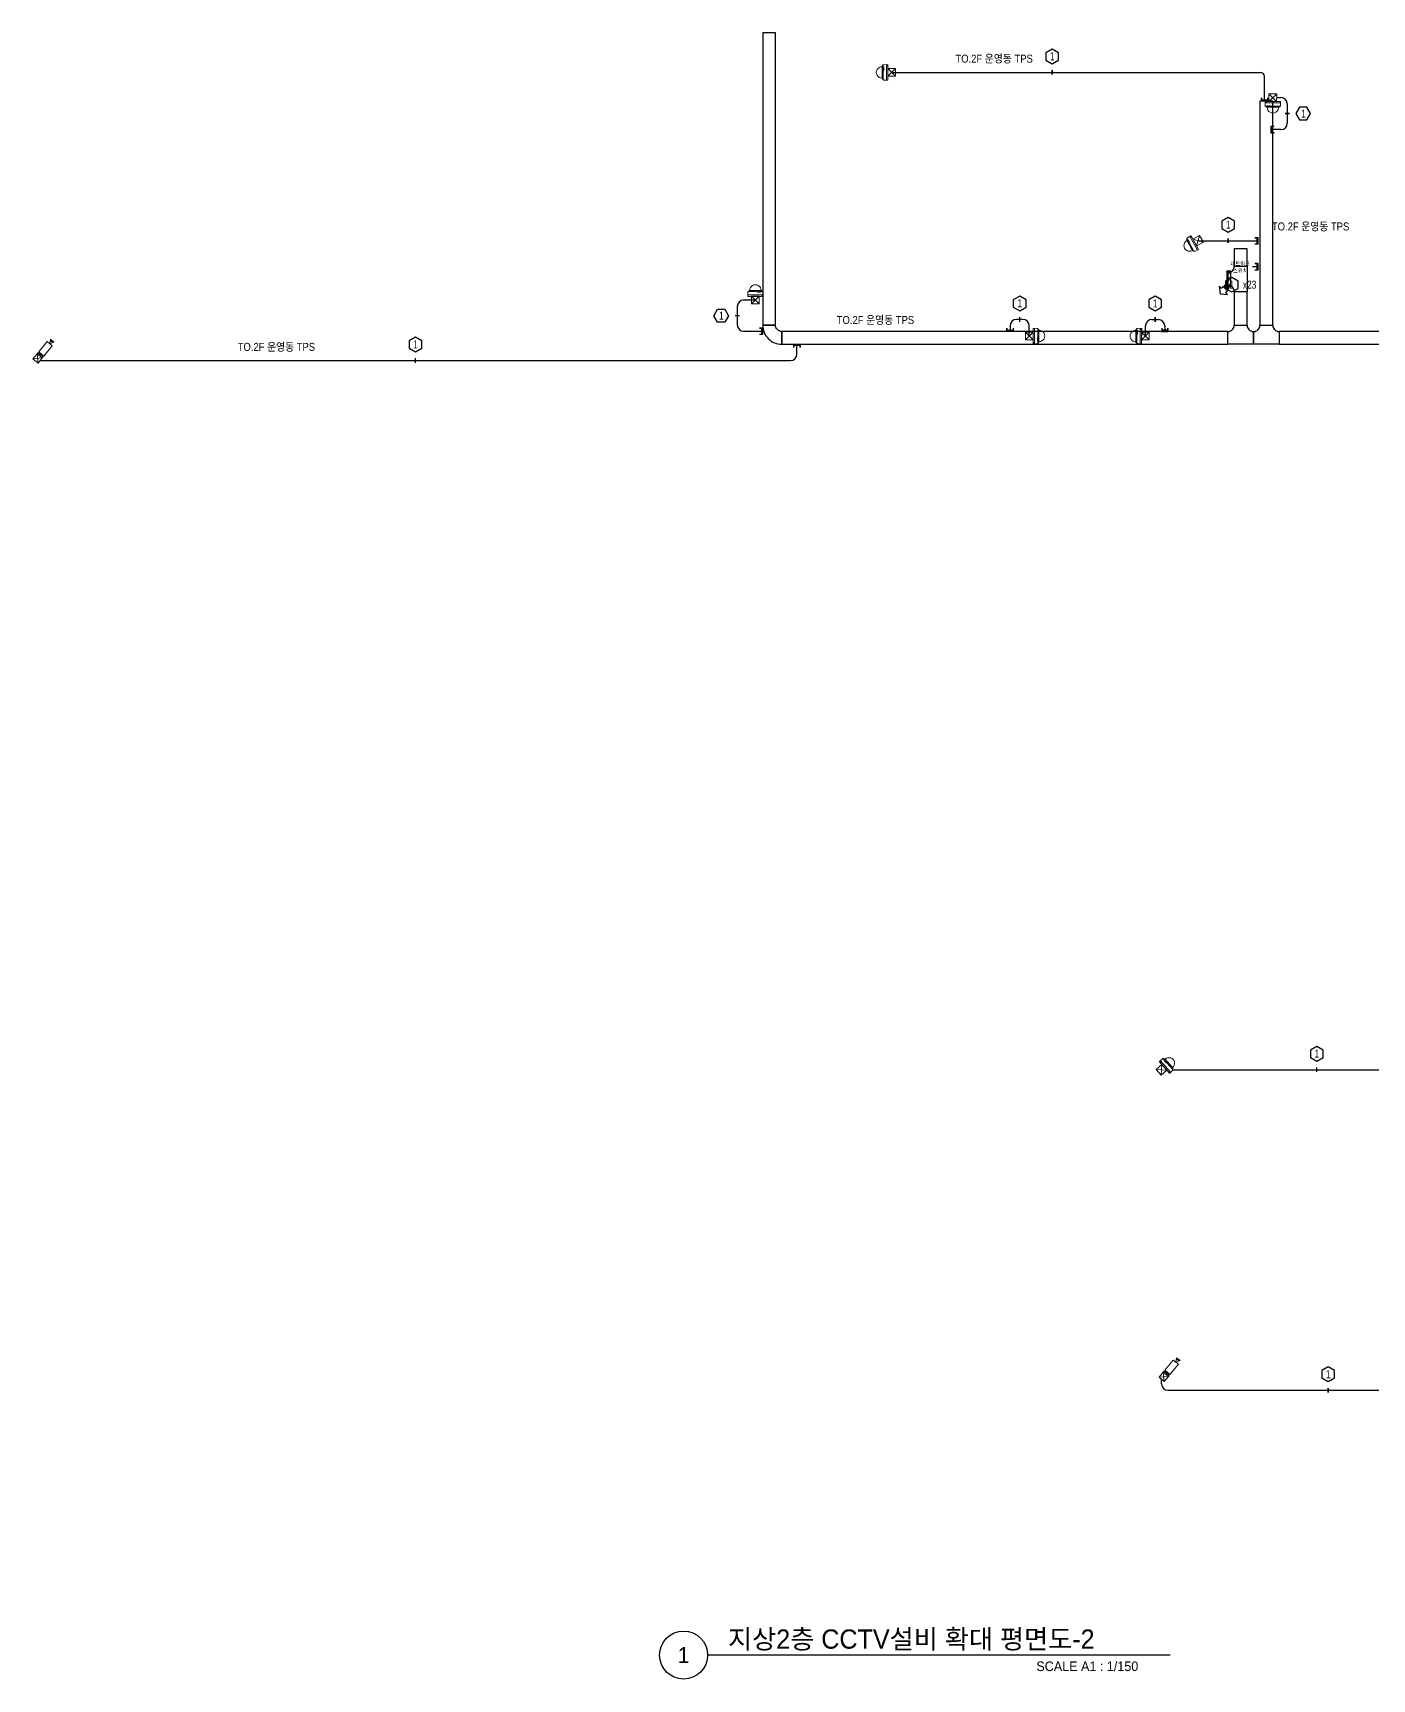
# Model space of a CAD drawing. Header units: millimetres. Extents: x 89860 to 502050, y -351975 to 882300.
# Drawn here: x 393130 to 455903, y -173775 to -96650 of the extents above; entities that cross this region are included whole.
import ezdxf
from ezdxf.enums import TextEntityAlignment as Align

# ---------------------------------------------------------------- set-up
doc = ezdxf.new("R2010")
doc.units = ezdxf.units.MM
doc.header["$LTSCALE"] = 150
doc.linetypes.add('D1', pattern=[3, 1, -1, 1])
doc.layers.get('0').update_dxf_attribs({"lineweight": 0})
doc.layers.add('-----16 CCTV', color=3, linetype='Continuous', lineweight=0)
for name, color, linetype in [('-----17 CCTV Cable', 4, 'Continuous'), ('-----27 Communication Cable Tray', 2, 'Continuous'), ('-----29 Indicator', 1, 'Continuous'), ('-----30 Text', 2, 'Continuous'), ('-----41 Drawing Title', 2, 'Continuous')]:
    doc.layers.add(name, color=color, linetype=linetype)
doc.styles.add('ELEC', font='')
doc.styles.get('ELEC').set_extended_font_data('Dotum')

# ---------------------------------------------------------------- blocks, each defined once
blk = doc.blocks.new('cctv')
at = {"color": 3}
for p, q in [((570, 149), (679, 149)), ((571, 116), (570, 148)), ((570, 139), (679, 139)), ((577, 149), (577, 148)), ((577, 148), (577, 145)), ((579, 149), (579, 148)), ((579, 148), (579, 145)), ((588, 119), (584, 115)), ((588, 119), (589, 114)), ((588, 119), (609, 119)), ((609, 119), (616, 115)), ((678, 119), (667, 108)), ((676, 119), (674, 114)), ((678, 119), (675, 116)), ((676, 119), (677, 119)), ((678, 119), (679, 148)), ((572, 115), (584, 115)), ((572, 115), (577, 111)), ((578, 111), (584, 111)), ((578, 111), (579, 110)), ((579, 110), (582, 108)), ((579, 110), (586, 110)), ((582, 108), (667, 108)), ((584, 115), (585, 113)), ((616, 115), (674, 115)), ((624, 111), (665, 111)), ((625, 110), (662, 110)), ((673, 114), (667, 108)), ((674, 115), (668, 112))]:
    blk.add_line(p, q, dxfattribs=at)
for centre, radius, start, end in [((570, 148), 0.5, 90, 183), ((572, 116), 1, 183, 237), ((572, 116), 1, 183, 270), ((577, 148), 0.1, 0, 40.5754), ((582, 146), 5.21, 194.5623, 215.7363), ((578, 145), 0.5, 180, 194.5623), ((575, 146), 4.23, 323.5177, 345.9243), ((578, 143), 0.1, 215.7363, 323.5177), ((579, 148), 0.1, 131.7099, 180), ((578, 145), 0.5, 345.9243, 0), ((593, 96), 27.8, 42.4258, 53.3471), ((677, 119), 0.5, 270.0314, 357), ((677, 119), 0.5, 315, 357), ((679, 148), 0.5, 357, 90), ((578, 112), 0.5, 237, 248.5427), ((582, 108), 0.5, 225, 270), ((584, 112), 0.5, 270, 327.7156), ((584, 112), 1.45, 327.7156, 27.5572), ((625, 107), 39.7, 179.6035, 0.3965), ((586, 113), 2.92, 283.5383, 356.279), ((582, 114), 6.28, 351.1902, 0.1122), ((625, 128), 17.7, 227.7987, 269.9475), ((626, 124), 12.8, 224.1501, 261.8499), ((662, 120), 10, 270, 300.5966), ((665, 118), 7, 270, 297), ((667, 108), 0.5, 270, 315), ((673, 115), 0.5, 315, 327.1435), ((674, 115), 0.5, 269.9781, 327.1435)]:
    blk.add_arc(centre, radius, start, end, dxfattribs=at)
blk.add_ellipse((600, 114), major_axis=(-3.19, 3.62), ratio=0.586672, start_param=5.886521, end_param=12.007448, dxfattribs=at)
blk = doc.blocks.new('DomeCamera(운영동)')
at = {"layer": '-----16 CCTV', "linetype": 'Continuous'}
for p, q in [((-180, 180), (180, -180)), ((180, 180), (-180, -180)), ((-180, 180), (180, -180)), ((180, 180), (-180, -180))]:
    blk.add_line(p, q, dxfattribs=at)
blk.add_lwpolyline([(180, 180), (-180, 180), (-180, -180), (180, -180)], close=True, dxfattribs=at)
blk.add_lwpolyline([(180, 180), (-180, 180), (-180, -180), (180, -180)], close=True, dxfattribs=at)
at = {"layer": '-----16 CCTV', "xscale": 6.692737491887292, "yscale": 6.692737491887292, "zscale": 6.692737491887292}
blk.add_blockref('cctv', (-4180, -1175), dxfattribs=at)
blk = doc.blocks.new('Bullet Camera')
at = {"layer": '-----16 CCTV'}
blk.add_line((78, 1030), (-78, 1030), dxfattribs=at)
at = {"layer": '-----16 CCTV', "linetype": 'Continuous'}
for p, q in [((156, 156), (-156, -156)), ((156, -156), (-156, 156))]:
    blk.add_line(p, q, dxfattribs=at)
at = {"layer": '-----16 CCTV'}
for points in [[(156, 895), (156, 271), (-156, 271), (-156, 895)], [(0, 895), (104, 1075), (-104, 1075)], [(156, 156), (156, 218), (-156, 218), (-156, 156)], [(156, -156), (156, 156), (-156, 156), (-156, -156)], [(114, 218), (114, 271), (-114, 271), (-114, 218)]]:
    blk.add_lwpolyline(points, close=True, dxfattribs=at)
blk = doc.blocks.new('O08')
blk.add_hatch(color=256).paths.add_polyline_path([(120, 51), (-120, 51), (-120, 0), (120, 0)])
blk.add_lwpolyline([(120, 127.5), (120, 0), (-120, 0), (-120, 127.5), (-120, 51), (120, 51)])
blk = doc.blocks.new('O03')
at = {"linetype": 'Continuous'}
for p, q in [((-101, 101), (101, -101)), ((-74, 127), (127, -74)), ((-48, 154), (154, -48)), ((-27, 366), (69, 270)), ((-27, 366), (321, 321)), ((69, 270), (-21, 180)), ((-21, 180), (180, -21)), ((270, 69), (180, -21)), ((270, 69), (366, -27)), ((321, 321), (366, -27))]:
    blk.add_line(p, q, dxfattribs=at)

msp = doc.modelspace()

# ---------------------------------------------------------------- linework, layer by layer
at = {"layer": '-----16 CCTV', "color": 3, "const_width": 0.198}
msp.add_lwpolyline([(450300, -107199), (450300, -108001), (449100, -108001), (449100, -107199)], close=True, dxfattribs=at)
at = {"layer": '-----17 CCTV Cable'}
for p, q in [((433389, -98499), (450662, -98499)), ((450862, -99843), (450862, -98699)), ((451430, -99680), (451630, -99680)), ((451930, -99980), (451930, -100880)), ((451630, -101180), (451162, -101180)), ((447748, -106388), (450562, -106388)), ((450300, -107600), (450562, -107600)), ((426146, -109470), (426146, -110325)), ((427000, -109170), (426446, -109170)), ((439536, -110075), (439231, -110075)), ((445581, -110076), (445886, -110077)), ((426446, -110625), (427338, -110625)), ((438931, -110375), (438931, -110638)), ((439836, -110849), (439836, -110375)), ((445280, -110851), (445281, -110376)), ((446186, -110377), (446185, -110640)), ((428946, -111699), (428946, -111238)), ((393470, -111999), (428646, -111999)), ((446571, -145225), (461725, -145225)), ((446036, -159945), (446036, -159735)), ((446336, -160245), (461357, -160245))]:
    msp.add_line(p, q, dxfattribs=at)
for centre, radius, start, end in [((450662, -98699, 0), 200, 0, 90), ((451630, -99980), 300, 0, 90), ((451630, -100880), 300, 270, 0), ((426446, -109470), 300, 90, 180), ((439231, -110375), 300, 90, 180), ((439536, -110375), 300, 0, 90), ((445581, -110376), 300, 89.91902, 179.91902), ((445886, -110377), 300, 359.91902, 89.91902), ((426446, -110325, 0), 300, 180, 270), ((428646, -111699, 0), 300, 270, 0), ((446336, -159945), 300, 180, 270)]:
    msp.add_arc(centre, radius, start, end, dxfattribs=at)
at = {"layer": '-----27 Communication Cable Tray', "elevation": 0}
for points in [[(427338, -96650), (427338, -110338), (427938, -110338), (427938, -96650)], [(451245, -110338), (451245, -99843), (450645, -99843), (450645, -110338)], [(450045, -107579), (450045, -106768), (449445, -106768), (449445, -107579)], [(450045, -110338), (450045, -108779), (449445, -108779), (449445, -110338)], [(428238, -111238), (449145, -111238), (449145, -110638), (428238, -110638)], [(451545, -111238), (461057, -111238), (461057, -110638), (451545, -110638)]]:
    msp.add_lwpolyline(points, close=True, dxfattribs=at)
at = {"layer": '-----27 Communication Cable Tray', "color": 1, "elevation": 0}
msp.add_lwpolyline([(449280, -107811), (449100, -107811), (449100, -108546), (449280, -108546), (449280, -107811)], dxfattribs=at)
at = {"layer": '-----27 Communication Cable Tray', "color": 1, "linetype": 'D1', "elevation": 0}
for points in [[(449280, -107811), (449100, -108546)], [(449280, -108546), (449100, -107811)]]:
    msp.add_lwpolyline(points, dxfattribs=at)
at = {"layer": '-----27 Communication Cable Tray', "elevation": 0}
for points in [[(449145, -107856), (449100, -107856), (449100, -108501), (449145, -108501), (449145, -107856)], [(449235, -107924), (449235, -107879), (449145, -107879), (449145, -108479), (449235, -108479), (449235, -108434)]]:
    msp.add_lwpolyline(points, dxfattribs=at)
for points in [[(449445, -107579), (450045, -107579), (450045, -107579), (450045, -108779), (449445, -108779, 0.414214), (449145, -108479), (449145, -107879), (449145, -107879, 0.414214)], [(428238, -110638), (428238, -110638, -0.414214), (427938, -110338), (427938, -110338), (427338, -110338, 0.414214), (428238, -111238)], [(450345, -110638), (450345, -111238), (450345, -111238), (449145, -111238), (449145, -110638, 0.414214), (449445, -110338), (450045, -110338), (450045, -110338, 0.414214)], [(451545, -110638), (451545, -111238), (451545, -111238), (450345, -111238), (450345, -110638, 0.414214), (450645, -110338), (451245, -110338), (451245, -110338, 0.414214)]]:
    msp.add_lwpolyline(points, format="xyb", close=True, dxfattribs=at)
at = {"layer": '-----29 Indicator'}
for points in [[(440608, -97579), (440608, -97922), (440905, -98094), (441202, -97922), (441202, -97579), (440905, -97407), (440608, -97579)], [(449624, -108617), (449624, -108273), (449326, -108102), (449029, -108273), (449029, -108617), (449326, -108788), (449624, -108617)], [(410761, -111079), (410761, -111422), (411058, -111594), (411356, -111422), (411356, -111079), (411058, -110907), (410761, -111079)], [(453009, -144304), (453009, -144648), (453306, -144819), (453604, -144648), (453604, -144304), (453306, -144133), (453009, -144304)], [(453549, -159324), (453549, -159668), (453846, -159840), (454144, -159668), (454144, -159324), (453846, -159153), (453549, -159324)]]:
    msp.add_lwpolyline(points, close=True, dxfattribs=at)
for points in [[(440905, -98611, 74.1, 74.1, 0), (440905, -98388, 0, 0, 0), (440905, -98094, 0, 0, 0)], [(411058, -112111, 74.1, 74.1, 0), (411058, -111888, 0, 0, 0), (411058, -111594, 0, 0, 0)], [(453306, -145336, 74.1, 74.1, 0), (453306, -145114, 0, 0, 0), (453306, -144819, 0, 0, 0)], [(453846, -160356, 74.1, 74.1, 0), (453846, -160134, 0, 0, 0), (453846, -159840, 0, 0, 0)]]:
    msp.add_lwpolyline(points, format="xyseb", dxfattribs=at)
at = {"layer": '-----29 Indicator', "elevation": 0}
for points in [[(452850, -100133), (452507, -100133), (452335, -100430), (452507, -100728), (452850, -100728), (453022, -100430), (452850, -100133)], [(448857, -105467), (448857, -105810), (449155, -105982), (449452, -105810), (449452, -105467), (449155, -105295), (448857, -105467)], [(439086, -109154), (439086, -109498), (439384, -109670), (439681, -109498), (439681, -109154), (439384, -108983), (439086, -109154)], [(445436, -109156), (445436, -109500), (445734, -109671), (446031, -109500), (446031, -109156), (445734, -108984), (445436, -109156)], [(425226, -109600), (425569, -109600), (425741, -109898), (425569, -110195), (425226, -110195), (425054, -109898), (425226, -109600)]]:
    msp.add_lwpolyline(points, close=True, dxfattribs=at)
for points in [[(451819, -100430, 74.1, 74.1, 0), (452041, -100430, 0, 0, 0), (452335, -100430, 0, 0, 0)], [(449155, -106499, 74.1, 74.1, 0), (449155, -106276, 0, 0, 0), (449155, -105982, 0, 0, 0)], [(426258, -109898, 74.1, 74.1, 0), (426035, -109898, 0, 0, 0), (425741, -109898, 0, 0, 0)], [(439384, -110186, 74.1, 74.1, 0), (439384, -109964, 0, 0, 0), (439384, -109670, 0, 0, 0)], [(445734, -110188, 74.1, 74.1, 0), (445734, -109965, 0, 0, 0), (445734, -109671, 0, 0, 0)]]:
    msp.add_lwpolyline(points, format="xyseb", dxfattribs=at)
at = {"layer": '-----41 Drawing Title', "color": 7}
msp.add_line((446444, -172650), (424756, -172650), dxfattribs=at)
msp.add_circle((423631, -172650), 1125, dxfattribs=at)

# ---------------------------------------------------------------- block references
at = {"layer": '-----16 CCTV', "color": 3}
for name, p, rotation in [('DomeCamera(운영동)', (433389, -98499), 269.9595080638851), ('DomeCamera(운영동)', (451250, -99680), 359.9595080638851), ('DomeCamera(운영동)', (447748, -106388), 299.1279885620012), ('DomeCamera(운영동)', (427000, -109170), 179.9595080638851), ('Bullet Camera', (393350, -111900), 320.3816261552582), ('DomeCamera(운영동)', (439836, -110849), 89.95950806388505), ('DomeCamera(운영동)', (445280, -110851), 269.9595080638851), ('Bullet Camera', (446135, -159615), 320.3816261552582)]:
    msp.add_blockref(name, p, dxfattribs=dict(at, rotation=rotation))
at = {"layer": '-----16 CCTV', "color": 3, "xscale": -1, "rotation": 131.5618328319311}
msp.add_blockref('DomeCamera(운영동)', (446035, -145231), dxfattribs=at)
at = {"layer": '-----17 CCTV Cable', "xscale": 1.199999999953434, "yscale": 1.199999999953434, "zscale": 1.199999999953434}
for p in [(450862, -99843), (438931, -110638)]:
    msp.add_blockref('O08', p, dxfattribs=at)
at = {"layer": '-----17 CCTV Cable', "yscale": 1.199999999953434, "zscale": 1.199999999953434}
for p, xscale, rotation in [((451162, -101180), -1.199999999953434, 270), ((450562, -106388), -1.199999999953434, 90), ((450562, -107600), -1.199999999953434, 90), ((427338, -110625), -1.199999999953434, 90), ((446185, -110640), -1.199999999953433, 359.9190161277744), ((428946, -111238), 1.199999999953434, 180)]:
    msp.add_blockref('O08', p, dxfattribs=dict(at, xscale=xscale, rotation=rotation))
at = {"layer": '-----27 Communication Cable Tray', "xscale": -1, "rotation": 90}
msp.add_blockref('O03', (449100, -108546), dxfattribs=at)

# ---------------------------------------------------------------- texts
at = {"layer": '-----16 CCTV', "color": 3, "style": 'ELEC', "width": 0.9}
for s, p in [('네트워크', (449719, -107460)), ('스위치', (449730, -107791))]:
    msp.add_text(s, height=197.6, dxfattribs=at).set_placement(p, align=Align.MIDDLE_CENTER)
at = {"layer": '-----30 Text', "style": 'ELEC', "width": 0.9}
for p in [(438188, -97846, 0), (453021, -105707, 0), (432625, -110091), (404544, -111350)]:
    msp.add_text('TO.2F 운영동 TPS', height=375, dxfattribs=at).set_placement(p, align=Align.MIDDLE)
at = {"layer": '-----30 Text', "transparency": 33554687, "style": 'ELEC', "width": 0.8}
for s, p in [('1', (440909, -97744)), ('1', (452683, -100430, 0)), ('1', (449159, -105633)), ('1', (449330, -108439)), ('x23', (450160, -108445)), ('1', (439388, -109320)), ('1', (445738, -109322)), ('1', (425402, -109898)), ('1', (411062, -111245)), ('1', (453310, -144470)), ('1', (453850, -159490))]:
    msp.add_text(s, height=375, dxfattribs=at).set_placement(p, align=Align.MIDDLE_CENTER)
at = {"layer": '-----41 Drawing Title', "color": 2, "style": 'ELEC'}
msp.add_text('지상2층 CCTV설비 확대 평면도-2', height=900, dxfattribs=at).set_placement((425714, -172350))
at = {"layer": '-----41 Drawing Title', "color": 7, "style": 'ELEC'}
msp.add_text('1', height=750, dxfattribs=at).set_placement((423631, -172650), align=Align.MIDDLE)
at = {"layer": '-----41 Drawing Title', "style": 'ELEC'}
msp.add_text('SCALE A1 : 1/150', height=450, dxfattribs=at).set_placement((444944, -173400), align=Align.RIGHT)

doc.saveas('drawing.dxf')
